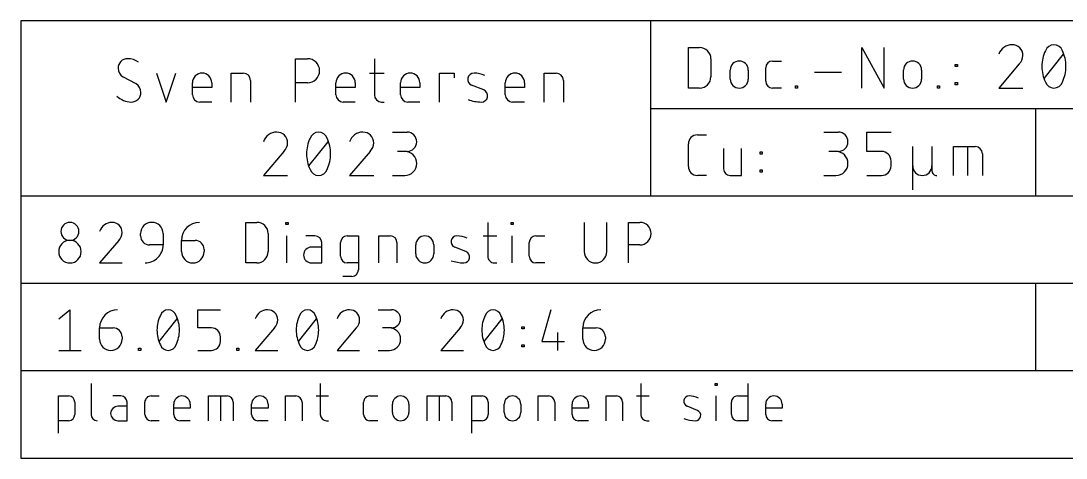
# Model space of a CAD drawing. Extents: x -7.2 to 61.2, y -11.6 to 43.8.
# Drawn here: x 0.16 to 38.1, y 27.94 to 43.81 of the extents above; entities that cross this region are included whole.
import ezdxf

# ---------------------------------------------------------------- set-up
doc = ezdxf.new("R2010")
doc.units = 0
doc.layers.add('21', color=253, linetype='CONTINUOUS')
doc.layers.add('48', color=213, linetype='CONTINUOUS')

msp = doc.modelspace()

# ---------------------------------------------------------------- linework, layer by layer
at = {"layer": '21'}
for p, q in [((2.7073, 30.6451), (2.7073, 29.5233)), ((11.0281, 30.6451), (11.0281, 29.5233)), ((22.6634, 30.6451), (22.6634, 29.5233)), ((25.3607, 30.5703), (25.3607, 30.6451)), ((25.3607, 30.6451), (25.4355, 30.6451)), ((25.4355, 30.5703), (25.3607, 30.5703)), ((25.4355, 30.6451), (25.4355, 30.5703)), ((26.5556, 30.6451), (26.5556, 29.2989)), ((1.5177, 28.8502), (1.5177, 30.1964)), ((1.5177, 30.1964), (1.8916, 30.1964)), ((3.7908, 30.1964), (3.4916, 30.1964)), ((4.8837, 30.1964), (5.1829, 30.1964)), ((6.9718, 29.2989), (6.9718, 30.1964)), ((6.9718, 30.1964), (7.6449, 30.1964)), ((7.4205, 29.2989), (7.4205, 30.1964)), ((9.7678, 29.2989), (9.7678, 30.1964)), ((9.7678, 30.1964), (10.1417, 30.1964)), ((10.8785, 30.1964), (11.3273, 30.1964)), ((12.8231, 30.1964), (13.1222, 30.1964)), ((14.9111, 29.2989), (14.9111, 30.1964)), ((14.9111, 30.1964), (15.5842, 30.1964)), ((15.3598, 29.2989), (15.3598, 30.1964)), ((16.5294, 28.8502), (16.5294, 30.1964)), ((16.5294, 30.1964), (16.9033, 30.1964)), ((18.9391, 29.2989), (18.9391, 30.1964)), ((18.9391, 30.1964), (19.313, 30.1964)), ((21.403, 29.2989), (21.403, 30.1964)), ((21.403, 30.1964), (21.777, 30.1964)), ((22.5138, 30.1964), (22.9625, 30.1964)), ((25.3981, 29.2989), (25.3981, 30.1964)), ((26.1816, 30.1964), (26.5556, 30.1964)), ((2.116, 29.972), (2.116, 29.5233)), ((4.0152, 29.8224), (3.6786, 29.8224)), ((4.0152, 29.2989), (4.0152, 29.972)), ((4.6594, 29.5233), (4.6594, 29.972)), ((5.7069, 29.5233), (5.7069, 29.8972)), ((6.3052, 29.7476), (5.7069, 29.7476)), ((6.3052, 29.8972), (6.3052, 29.7476)), ((7.8692, 29.972), (7.8692, 29.2989)), ((8.5358, 29.5233), (8.5358, 29.8972)), ((9.1341, 29.7476), (8.5358, 29.7476)), ((9.1341, 29.8972), (9.1341, 29.7476)), ((10.3661, 29.972), (10.3661, 29.2989)), ((12.5987, 29.5233), (12.5987, 29.972)), ((13.6462, 29.5981), (13.6462, 29.8972)), ((14.2445, 29.8972), (14.2445, 29.5981)), ((15.8086, 29.972), (15.8086, 29.2989)), ((17.1277, 29.972), (17.1277, 29.5233)), ((17.7071, 29.5981), (17.7071, 29.8972)), ((18.3054, 29.8972), (18.3054, 29.5981)), ((19.5374, 29.972), (19.5374, 29.2989)), ((20.1711, 29.5233), (20.1711, 29.8972)), ((20.7694, 29.7476), (20.1711, 29.7476)), ((20.7694, 29.8972), (20.7694, 29.7476)), ((22.0014, 29.972), (22.0014, 29.2989)), ((24.7181, 29.6728), (24.3442, 29.8224)), ((25.9573, 29.5233), (25.9573, 29.972)), ((27.1978, 29.5233), (27.1978, 29.8972)), ((27.7962, 29.7476), (27.1978, 29.7476)), ((27.7962, 29.8972), (27.7962, 29.7476)), ((1.8916, 29.2989), (1.5177, 29.2989)), ((3.6786, 29.2989), (4.0152, 29.2989)), ((5.1829, 29.2989), (4.8837, 29.2989)), ((6.3052, 29.2989), (5.9312, 29.2989)), ((9.1341, 29.2989), (8.7602, 29.2989)), ((11.2525, 29.2989), (11.3273, 29.2989)), ((13.1222, 29.2989), (12.8231, 29.2989)), ((16.9033, 29.2989), (16.5294, 29.2989)), ((20.7694, 29.2989), (20.3954, 29.2989)), ((22.8877, 29.2989), (22.9625, 29.2989)), ((26.5556, 29.2989), (26.1816, 29.2989)), ((27.7962, 29.2989), (27.4222, 29.2989))]:
    msp.add_line(p, q, dxfattribs=at)
for centre, radius, start, end in [((1.8916, 29.972), 0.2244, 0, 90), ((3.7908, 29.972), 0.2244, 0, 90), ((4.8837, 29.972), 0.2244, 89.9992, 180), ((6.006, 29.8972), 0.2992, 0, 180), ((7.6449, 29.972), 0.2244, 0, 90), ((8.835, 29.8972), 0.2992, 0, 180), ((10.1417, 29.972), 0.2244, 0, 90), ((12.8231, 29.972), 0.2244, 89.9992, 180), ((13.9454, 29.8972), 0.2992, 0, 180), ((15.5842, 29.972), 0.2244, 0, 90), ((16.9033, 29.972), 0.2244, 0, 90), ((18.0063, 29.8972), 0.2992, 0, 180), ((19.313, 29.972), 0.2244, 0, 90), ((20.4702, 29.8972), 0.2992, 0, 180), ((21.777, 29.972), 0.2244, 0, 90), ((24.4162, 30.0025), 0.1939, 89.181, 248.1986), ((24.4068, 29.3471), 0.8493, 65.7609, 89.181), ((26.1816, 29.972), 0.2244, 89.9992, 180), ((27.497, 29.8972), 0.2992, 0, 180), ((3.6786, 29.5607), 0.2618, 90, 270), ((13.9454, 29.5981), 0.2992, 180, 0), ((18.0063, 29.5981), 0.2992, 180, 0), ((24.6461, 29.4928), 0.1939, 269.181, 68.1986), ((1.8916, 29.5233), 0.2244, 270.0008, 0), ((2.9316, 29.5233), 0.2244, 180, 270), ((4.8837, 29.5233), 0.2244, 180, 270), ((5.9312, 29.5233), 0.2244, 180, 270), ((8.7602, 29.5233), 0.2244, 180, 270), ((11.2525, 29.5233), 0.2244, 180, 270), ((12.8231, 29.5233), 0.2244, 180, 270), ((16.9033, 29.5233), 0.2244, 270.0008, 0), ((20.3954, 29.5233), 0.2244, 180, 270), ((22.8877, 29.5233), 0.2244, 180, 270), ((24.6615, 30.5672), 1.2684, 250.2096, 269.181), ((26.1816, 29.5233), 0.2244, 180, 270), ((27.4222, 29.5233), 0.2244, 180, 270)]:
    msp.add_arc(centre, radius, start, end, dxfattribs=at)
at = {"layer": '48'}
for p, q in [((23.0188, 43.815), (0.1588, 43.815)), ((0.1588, 43.815), (0.1588, 37.465)), ((54.7688, 43.815), (23.0188, 43.815)), ((23.0188, 43.815), (23.0188, 40.64)), ((24.3904, 41.3766), (24.3904, 42.8498)), ((24.3904, 42.8498), (24.7996, 42.8498)), ((30.6835, 41.3766), (30.6835, 42.8498)), ((30.6835, 42.8498), (31.502, 41.3766)), ((31.502, 41.3766), (31.502, 42.8498)), ((37.3122, 41.7266), (38.0121, 42.6014)), ((10.1287, 40.8686), (10.1287, 42.4434)), ((10.1287, 42.4434), (10.5661, 42.4434)), ((12.9924, 42.4434), (12.9924, 41.1311)), ((25.2088, 42.4406), (25.2088, 41.7858)), ((27.4452, 42.3587), (27.7726, 42.3587)), ((34.0745, 42.1541), (34.0745, 42.236)), ((34.0745, 42.236), (34.1564, 42.236)), ((34.1564, 42.1541), (34.0745, 42.1541)), ((34.1564, 42.236), (34.1564, 42.1541)), ((36.4053, 42.2515), (35.6616, 41.3766)), ((4.3423, 41.5248), (3.8611, 41.7872)), ((5.0846, 41.9185), (5.4345, 40.8686)), ((5.4345, 40.8686), (5.7845, 41.9185)), ((7.794, 40.8686), (7.794, 41.9185)), ((7.794, 41.9185), (8.2314, 41.9185)), ((12.8174, 41.9185), (13.3423, 41.9185)), ((15.3593, 40.8686), (15.3593, 41.9185)), ((15.3593, 41.9185), (15.8842, 41.9185)), ((15.8842, 41.9185), (15.8842, 41.7435)), ((19.1527, 40.8686), (19.1527, 41.9185)), ((19.1527, 41.9185), (19.5901, 41.9185)), ((25.9092, 41.704), (25.9092, 42.0314)), ((26.564, 42.0314), (26.564, 41.704)), ((27.1997, 41.6221), (27.1997, 42.1132)), ((28.9664, 41.9495), (29.9486, 41.9495)), ((32.2024, 41.704), (32.2024, 42.0314)), ((32.8571, 42.0314), (32.8571, 41.704)), ((6.3872, 41.1311), (6.3872, 41.5685)), ((7.0871, 41.3935), (6.3872, 41.3935)), ((7.0871, 41.5685), (7.0871, 41.3935)), ((8.4939, 41.656), (8.4939, 40.8686)), ((10.5661, 41.5685), (10.1287, 41.5685)), ((11.5976, 41.1311), (11.5976, 41.5685)), ((12.2975, 41.3935), (11.5976, 41.3935)), ((12.2975, 41.5685), (12.2975, 41.3935)), ((13.9423, 41.1311), (13.9423, 41.5685)), ((14.6422, 41.3935), (13.9423, 41.3935)), ((14.6422, 41.5685), (14.6422, 41.3935)), ((16.9599, 41.306), (16.5224, 41.481)), ((17.7459, 41.1311), (17.7459, 41.5685)), ((18.4458, 41.3935), (17.7459, 41.3935)), ((18.4458, 41.5685), (18.4458, 41.3935)), ((19.8526, 41.656), (19.8526, 40.8686)), ((24.7996, 41.3766), (24.3904, 41.3766)), ((27.7726, 41.3766), (27.4452, 41.3766)), ((28.2769, 41.3766), (28.2769, 41.4584)), ((28.2769, 41.4584), (28.3587, 41.4584)), ((28.3587, 41.3766), (28.2769, 41.3766)), ((28.3587, 41.4584), (28.3587, 41.3766)), ((33.4303, 41.3766), (33.4303, 41.4584)), ((33.4303, 41.4584), (33.5122, 41.4584)), ((33.5122, 41.3766), (33.4303, 41.3766)), ((33.5122, 41.4584), (33.5122, 41.3766)), ((34.0745, 41.4994), (34.0745, 41.5812)), ((34.0745, 41.5812), (34.1564, 41.5812)), ((34.1564, 41.4994), (34.0745, 41.4994)), ((34.1564, 41.5812), (34.1564, 41.4994)), ((35.6616, 41.3766), (36.5365, 41.3766)), ((7.0871, 40.8686), (6.6497, 40.8686)), ((12.2975, 40.8686), (11.8601, 40.8686)), ((13.2548, 40.8686), (13.3423, 40.8686)), ((14.6422, 40.8686), (14.2048, 40.8686)), ((18.4458, 40.8686), (18.0083, 40.8686)), ((23.0188, 40.64), (23.0188, 37.465)), ((23.0188, 40.64), (36.9888, 40.64)), ((36.9888, 40.64), (54.7688, 40.64)), ((36.9888, 40.64), (36.9888, 37.465)), ((13.6547, 39.7764), (14.1797, 39.7764)), ((24.7177, 39.6748), (25.0451, 39.6748)), ((29.3116, 39.7764), (29.8365, 39.7764)), ((30.8747, 39.0765), (30.8747, 39.7764)), ((30.8747, 39.7764), (31.7496, 39.7764)), ((10.616, 38.5516), (11.3159, 39.4264)), ((24.3904, 38.529), (24.3904, 39.3474)), ((25.6664, 39.1837), (25.6664, 38.4471)), ((26.3212, 38.2016), (26.3212, 39.1837)), ((32.5348, 37.6767), (32.5348, 39.2515)), ((33.2347, 39.2515), (33.2347, 38.5516)), ((34.0177, 38.2016), (34.0177, 39.2515)), ((34.0177, 39.2515), (34.8051, 39.2515)), ((34.5426, 38.2016), (34.5426, 39.2515)), ((9.709, 39.0765), (8.9654, 38.2016)), ((12.8353, 39.0765), (12.0916, 38.2016)), ((14.1797, 39.0765), (13.8297, 39.0765)), ((26.9935, 38.9791), (26.9935, 39.061)), ((26.9935, 39.061), (27.0753, 39.061)), ((27.0753, 38.9791), (26.9935, 38.9791)), ((27.0753, 39.061), (27.0753, 38.9791)), ((29.8365, 39.0765), (29.4866, 39.0765)), ((31.3997, 39.0765), (30.8747, 39.0765)), ((31.7496, 38.5516), (31.7496, 38.7265)), ((35.0676, 38.989), (35.0676, 38.2016)), ((26.9935, 38.3244), (26.9935, 38.4062)), ((26.9935, 38.4062), (27.0753, 38.4062)), ((27.0753, 38.4062), (27.0753, 38.3244)), ((33.2347, 38.5516), (33.2347, 38.3766)), ((8.9654, 38.2016), (9.8403, 38.2016)), ((12.0916, 38.2016), (12.9665, 38.2016)), ((13.6547, 38.2016), (14.0922, 38.2016)), ((25.0451, 38.2016), (24.7177, 38.2016)), ((25.912, 38.2016), (26.3212, 38.2016)), ((27.0753, 38.3244), (26.9935, 38.3244)), ((29.3116, 38.2016), (29.749, 38.2016)), ((30.8747, 38.2016), (31.3997, 38.2016)), ((0.1588, 37.465), (0.1588, 34.29)), ((0.1588, 37.465), (23.0188, 37.465)), ((23.0188, 37.465), (36.9888, 37.465)), ((36.9888, 37.465), (54.7688, 37.465)), ((8.319, 35.0266), (8.319, 36.4998)), ((8.319, 36.4998), (8.7283, 36.4998)), ((9.7775, 36.418), (9.7775, 36.4998)), ((9.7775, 36.4998), (9.8593, 36.4998)), ((9.8593, 36.4998), (9.8593, 36.418)), ((17.1056, 36.4998), (17.1056, 35.2721)), ((17.9537, 36.418), (17.9537, 36.4998)), ((17.9537, 36.4998), (18.0355, 36.4998)), ((18.0355, 36.4998), (18.0355, 36.418)), ((20.6081, 36.4998), (20.6081, 35.4358)), ((21.4265, 35.4358), (21.4265, 36.4998)), ((22.2198, 35.0266), (22.2198, 36.4998)), ((22.2198, 36.4998), (22.6291, 36.4998)), ((4.5035, 36.0087), (4.5035, 36.0906)), ((5.3219, 36.0906), (5.3219, 35.6814)), ((9.1375, 36.0906), (9.1375, 35.4358)), ((9.8593, 36.418), (9.7775, 36.418)), ((18.0355, 36.418), (17.9537, 36.418)), ((3.7126, 35.845), (3.0169, 35.0266)), ((5.3219, 35.6814), (4.8309, 35.6814)), ((5.9901, 35.845), (6.4811, 35.845)), ((5.9901, 35.4358), (5.9901, 35.845)), ((9.8184, 35.0266), (9.8184, 36.0087)), ((10.8327, 36.0087), (10.5053, 36.0087)), ((11.0782, 35.0266), (11.0782, 35.7632)), ((11.7614, 35.2721), (11.7614, 35.7632)), ((12.0069, 36.0087), (12.4162, 36.0087)), ((12.4162, 36.0087), (12.4162, 34.7811)), ((13.1579, 35.0266), (13.1579, 36.0087)), ((13.1579, 36.0087), (13.5672, 36.0087)), ((13.8127, 35.7632), (13.8127, 35.0266)), ((14.4959, 35.354), (14.4959, 35.6814)), ((15.1506, 35.6814), (15.1506, 35.354)), ((16.9419, 36.0087), (17.433, 36.0087)), ((17.9946, 35.0266), (17.9946, 36.0087)), ((18.6108, 35.2721), (18.6108, 35.7632)), ((18.8564, 36.0087), (19.1837, 36.0087)), ((22.6291, 35.6814), (22.2198, 35.6814)), ((6.8085, 35.5177), (6.8085, 35.4358)), ((11.0782, 35.5995), (10.7099, 35.5995)), ((16.3162, 35.4358), (15.907, 35.5995)), ((3.0169, 35.0266), (3.8354, 35.0266)), ((8.7283, 35.0266), (8.319, 35.0266)), ((10.7099, 35.0266), (11.0782, 35.0266)), ((12.4162, 35.0266), (12.0069, 35.0266)), ((17.3511, 35.0266), (17.433, 35.0266)), ((19.1837, 35.0266), (18.8564, 35.0266)), ((12.1706, 34.5355), (11.8432, 34.5355)), ((0.1588, 34.29), (0.1588, 31.115)), ((0.1588, 34.29), (36.9888, 34.29)), ((36.9888, 34.29), (54.7688, 34.29)), ((36.9888, 34.29), (36.9888, 31.115)), ((1.5304, 32.9974), (1.9396, 33.3248)), ((1.9396, 33.3248), (1.9396, 31.8516)), ((6.5847, 32.67), (6.5847, 33.3248)), ((6.5847, 33.3248), (7.4031, 33.3248)), ((13.1256, 33.3248), (13.6167, 33.3248)), ((19.3993, 33.3248), (19.0719, 32.179)), ((3.0169, 32.67), (3.508, 32.67)), ((3.0169, 32.2608), (3.0169, 32.67)), ((5.18, 32.179), (5.8347, 32.9974)), ((7.0758, 32.67), (6.5847, 32.67)), ((9.3616, 32.67), (8.6659, 31.8516)), ((10.2343, 32.179), (10.8891, 32.9974)), ((12.3347, 32.67), (11.6391, 31.8516)), ((13.6167, 32.67), (13.2893, 32.67)), ((16.1007, 32.67), (15.405, 31.8516)), ((16.9735, 32.179), (17.6282, 32.9974)), ((18.3501, 32.6291), (18.3501, 32.711)), ((18.3501, 32.711), (18.4319, 32.711)), ((18.4319, 32.711), (18.4319, 32.6291)), ((20.5585, 32.67), (21.0496, 32.67)), ((20.5585, 32.2608), (20.5585, 32.67)), ((3.8354, 32.3427), (3.8354, 32.2608)), ((7.4031, 32.179), (7.4031, 32.3427)), ((18.4319, 32.6291), (18.3501, 32.6291)), ((19.6448, 32.5064), (19.6448, 31.8516)), ((21.3769, 32.3427), (21.3769, 32.2608)), ((4.4258, 31.8516), (4.4258, 31.9334)), ((4.4258, 31.9334), (4.5077, 31.9334)), ((4.5077, 31.9334), (4.5077, 31.8516)), ((7.9936, 31.8516), (7.9936, 31.9334)), ((7.9936, 31.9334), (8.0754, 31.9334)), ((8.0754, 31.9334), (8.0754, 31.8516)), ((18.3501, 31.9744), (18.3501, 32.0562)), ((18.3501, 32.0562), (18.4319, 32.0562)), ((18.4319, 31.9744), (18.3501, 31.9744)), ((18.4319, 32.0562), (18.4319, 31.9744)), ((19.0719, 32.179), (19.8904, 32.179)), ((1.5304, 31.8516), (2.3488, 31.8516)), ((4.5077, 31.8516), (4.4258, 31.8516)), ((6.5847, 31.8516), (7.0758, 31.8516)), ((8.0754, 31.8516), (7.9936, 31.8516)), ((8.6659, 31.8516), (9.4843, 31.8516)), ((11.6391, 31.8516), (12.4575, 31.8516)), ((13.1256, 31.8516), (13.5348, 31.8516)), ((15.405, 31.8516), (16.2235, 31.8516)), ((0.1588, 31.115), (0.1588, 27.94)), ((0.1588, 31.115), (36.9888, 31.115)), ((36.9888, 31.115), (54.7688, 31.115)), ((0.1588, 27.94), (54.7688, 27.94))]:
    msp.add_line(p, q, dxfattribs=at)
for centre, radius, start, end in [((36.1428, 42.4456), 0.5058, 90, 162.055), ((36.1428, 42.5577), 0.3937, 0, 90), ((37.6622, 42.6277), 0.3237, 90, 161.0758), ((37.6622, 42.6277), 0.3237, 18.9235, 90.0002), ((24.7996, 42.4406), 0.4092, 359.9996, 90), ((36.1136, 42.5577), 0.4229, 313.6028, 359.9999), ((38.5225, 42.164), 1.2978, 154.0111, 180), ((36.8019, 42.164), 1.2977, 0, 25.9895), ((4.0361, 42.0934), 0.35, 90, 180), ((4.0361, 41.7872), 0.6562, 53.1299, 89.9999), ((10.5661, 42.006), 0.4374, 270, 90), ((26.2366, 42.0314), 0.3274, 0, 180), ((27.4452, 42.1132), 0.2455, 90, 180), ((32.5298, 42.0314), 0.3274, 0, 180), ((38.5225, 42.164), 1.2978, 180.0001, 205.9888), ((36.8019, 42.164), 1.2978, 334.0107, 359.9999), ((4.0416, 42.0934), 0.3554, 180, 239.4897), ((6.7371, 41.5685), 0.35, 0, 180), ((8.2314, 41.656), 0.2625, 0, 90), ((11.9476, 41.5685), 0.35, 0, 180), ((14.2922, 41.5685), 0.35, 0, 180), ((16.6067, 41.6916), 0.2268, 89.1807, 248.199), ((16.5957, 40.925), 0.9936, 65.7612, 89.1807), ((18.0958, 41.5685), 0.35, 0, 180), ((19.5901, 41.656), 0.2625, 0, 90), ((24.7996, 41.7858), 0.4092, 270.0004, 360), ((4.1619, 41.2186), 0.3554, 0.0002, 59.4895), ((26.2366, 41.704), 0.3274, 180, 0), ((27.4452, 41.6221), 0.2455, 180, 270), ((32.5298, 41.704), 0.3274, 180, 0), ((37.6622, 41.7003), 0.3237, 198.9248, 270.0001), ((37.6622, 41.7003), 0.3237, 270, 341.0761), ((4.1673, 41.6079), 0.7393, 224.7606, 269.9996), ((4.1673, 41.2186), 0.35, 269.9995, 0), ((6.6497, 41.1311), 0.2625, 180, 270), ((11.8601, 41.1311), 0.2625, 180, 270), ((13.2548, 41.1311), 0.2625, 180, 270), ((14.2048, 41.1311), 0.2625, 180, 270), ((16.8756, 41.0954), 0.2268, 269.1807, 68.199), ((18.0083, 41.1311), 0.2625, 180, 270), ((16.8936, 42.3523), 1.4839, 250.2099, 269.1807), ((9.4466, 39.2706), 0.5058, 90, 162.055), ((9.4466, 39.3827), 0.3937, 0, 90), ((11.8263, 38.989), 1.2978, 154.0111, 180), ((10.9659, 39.4527), 0.3237, 90, 161.0758), ((10.9659, 39.4527), 0.3237, 18.9235, 90.0002), ((10.1057, 38.989), 1.2977, 0, 25.9895), ((12.5728, 39.2706), 0.5058, 90, 162.055), ((12.5728, 39.3827), 0.3937, 0, 90), ((14.1797, 39.4264), 0.35, 270, 90), ((24.7177, 39.3474), 0.3274, 90.0005, 180), ((29.8365, 39.4264), 0.35, 270, 90), ((9.4174, 39.3827), 0.4229, 313.6028, 359.9999), ((12.5436, 39.3827), 0.4229, 313.6028, 359.9999), ((34.8051, 38.989), 0.2625, 0, 90), ((11.8263, 38.989), 1.2978, 180.0001, 205.9888), ((10.1056, 38.989), 1.2978, 334.0107, 359.9999), ((14.0922, 38.639), 0.4374, 270, 90), ((29.749, 38.639), 0.4374, 270, 90), ((31.3997, 38.7265), 0.35, 0, 90), ((10.9659, 38.5253), 0.3237, 198.9248, 270.0001), ((10.9659, 38.5253), 0.3237, 270, 341.0761), ((24.7177, 38.529), 0.3274, 180, 270), ((25.912, 38.4471), 0.2455, 180, 270), ((31.3997, 38.5516), 0.35, 270, 359.9995), ((32.8848, 38.5516), 0.35, 180, 0), ((33.4097, 38.3766), 0.175, 180, 270.001), ((1.9396, 36.1724), 0.3274, 0, 180), ((3.4671, 36.0266), 0.4732, 90, 162.0549), ((3.4671, 36.1315), 0.3683, 0, 90), ((4.9127, 36.0906), 0.4092, 0, 180), ((6.6448, 35.845), 0.6548, 90.0003, 180), ((8.7283, 36.0906), 0.4092, 359.9996, 90), ((22.6291, 36.0906), 0.4092, 270, 90), ((1.9396, 36.1724), 0.3274, 180, 0), ((3.4398, 36.1315), 0.3956, 313.6022, 0), ((1.9396, 35.4358), 0.4092, 0, 180), ((4.8309, 36.0087), 0.3274, 179.9995, 270), ((4.6672, 35.6814), 0.6548, 269.9997, 360), ((6.4811, 35.5177), 0.3274, 0, 90), ((10.8327, 35.7632), 0.2455, 0, 90), ((12.0069, 35.7632), 0.2455, 90, 180), ((13.5672, 35.7632), 0.2455, 0, 90), ((14.8232, 35.6814), 0.3274, 0, 180), ((15.9858, 35.7965), 0.2122, 89.1816, 248.1986), ((15.9756, 35.0794), 0.9294, 65.761, 89.1816), ((18.8564, 35.7632), 0.2455, 90, 180), ((1.9396, 35.4358), 0.4092, 180, 0), ((6.3993, 35.4358), 0.4092, 180, 0), ((8.7283, 35.4358), 0.4092, 270.0004, 360), ((10.7099, 35.3131), 0.2865, 90, 270), ((14.8232, 35.354), 0.3274, 180, 0), ((16.2374, 35.2388), 0.2122, 269.1816, 68.1989), ((21.0173, 35.4358), 0.4092, 180, 0), ((12.0069, 35.2721), 0.2455, 180, 270), ((16.2542, 36.4145), 1.388, 250.2089, 269.1815), ((17.3511, 35.2721), 0.2455, 180, 270.0007), ((18.8564, 35.2721), 0.2455, 180, 270), ((12.1706, 34.7811), 0.2455, 270.0015, 0), ((3.6717, 32.67), 0.6548, 90.0003, 180), ((6.3122, 32.5882), 1.214, 154.0109, 180), ((5.5073, 33.022), 0.3028, 90, 161.0756), ((5.5073, 33.022), 0.3028, 18.9237, 90.0001), ((4.7026, 32.5882), 1.214, 360, 25.9897), ((9.116, 32.8516), 0.4732, 90, 162.0549), ((9.116, 32.9565), 0.3683, 0, 90), ((11.3665, 32.5882), 1.214, 154.0109, 180), ((10.5617, 33.022), 0.3028, 90, 161.0756), ((10.5617, 33.022), 0.3028, 18.9237, 90.0001), ((9.7569, 32.5882), 1.214, 360, 25.9897), ((12.0892, 32.8516), 0.4732, 90, 162.0549), ((12.0892, 32.9565), 0.3683, 0, 90), ((13.6167, 32.9974), 0.3274, 270, 90), ((15.8552, 32.8516), 0.4732, 90, 162.0549), ((15.8552, 32.9565), 0.3683, 0, 90), ((18.1056, 32.5882), 1.214, 154.0109, 180), ((17.3008, 33.022), 0.3028, 90, 161.0756), ((17.3008, 33.022), 0.3028, 18.9237, 90.0001), ((16.4961, 32.5882), 1.214, 360, 25.9897), ((21.2133, 32.67), 0.6548, 90.0003, 180), ((3.508, 32.3427), 0.3274, 0, 90), ((7.0758, 32.3427), 0.3274, 0, 90), ((9.0888, 32.9565), 0.3956, 313.6022, 0), ((12.0619, 32.9565), 0.3956, 313.6022, 0), ((13.5348, 32.2608), 0.4092, 270, 90), ((15.8279, 32.9565), 0.3956, 313.6022, 0), ((21.0496, 32.3427), 0.3274, 0, 90), ((3.4261, 32.2608), 0.4092, 180, 0), ((6.3122, 32.5882), 1.214, 180, 205.9889), ((4.7025, 32.5882), 1.214, 334.0105, 359.9999), ((11.3665, 32.5882), 1.214, 180, 205.9889), ((9.7569, 32.5882), 1.214, 334.0105, 359.9999), ((18.1057, 32.5882), 1.214, 180, 205.9889), ((16.496, 32.5882), 1.214, 334.0105, 359.9999), ((20.9677, 32.2608), 0.4092, 180, 0), ((5.5073, 32.1544), 0.3028, 198.9251, 270.0001), ((5.5073, 32.1544), 0.3028, 270, 341.0759), ((7.0758, 32.179), 0.3274, 270, 359.9995), ((10.5617, 32.1544), 0.3028, 198.9251, 270.0001), ((10.5617, 32.1544), 0.3028, 270, 341.0759), ((17.3008, 32.1544), 0.3028, 198.9251, 270.0001), ((17.3008, 32.1544), 0.3028, 270, 341.0759)]:
    msp.add_arc(centre, radius, start, end, dxfattribs=at)

doc.saveas('drawing.dxf')
